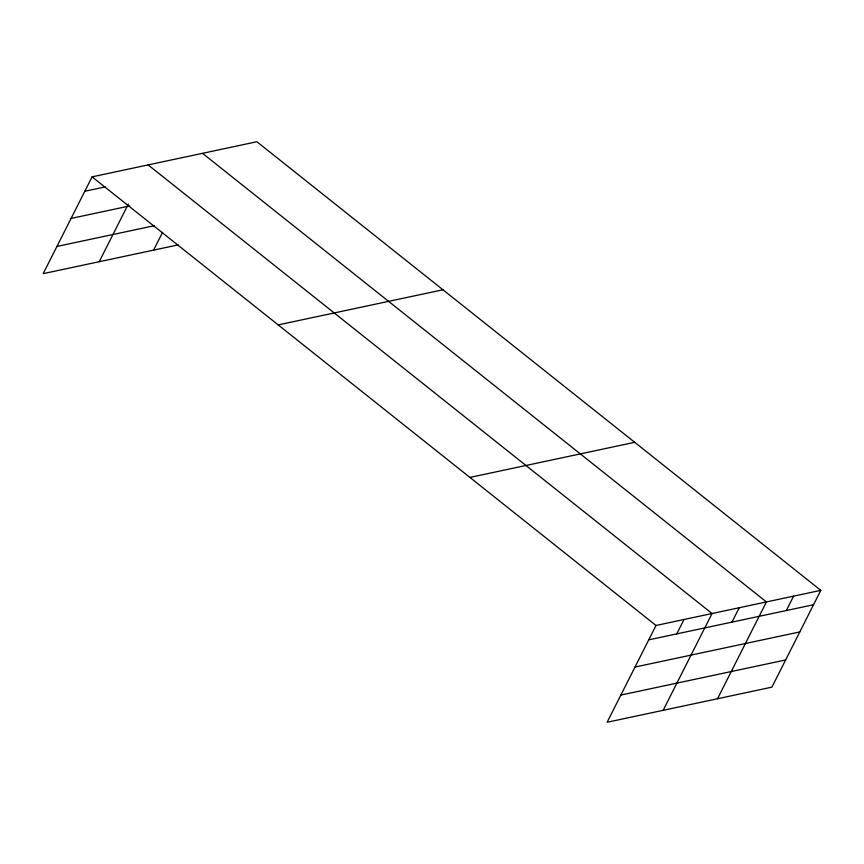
<?xml version="1.0" encoding="UTF-8"?>
<svg xmlns="http://www.w3.org/2000/svg" width="864" height="864" viewBox="0 0 864 864"><rect width="100%" height="100%" fill="white"/><g stroke="black" fill="none" stroke-linecap="round" stroke-linejoin="round"><path stroke-width="1.3" d="M820.8 590.35L656.014 625.471L607.122 722.261L771.908 687.15L820.8 590.35L256.878 141.739L92.092 176.85L43.2 273.65L178.211 244.879M99.23 261.706L128.315 204.12M153.608 250.117L162.562 232.384M676.76 633.884L684.029 619.499M663.142 710.327L712.044 613.526L148.122 164.905M731.97 622.123L739.228 607.738M717.52 698.738L766.422 601.938L202.5 153.317M786.348 610.535L793.606 596.149M84.834 191.236L105.203 186.894M71.096 218.43L129.708 205.934M56.938 246.445L154.397 225.677M278.186 324.896L442.973 289.775M469.919 477.425L634.705 442.314M648.745 639.857L813.532 604.735M635.008 667.051L799.794 631.93M620.86 695.066L785.646 659.956M92.092 176.85L656.014 625.471"/></g></svg>
